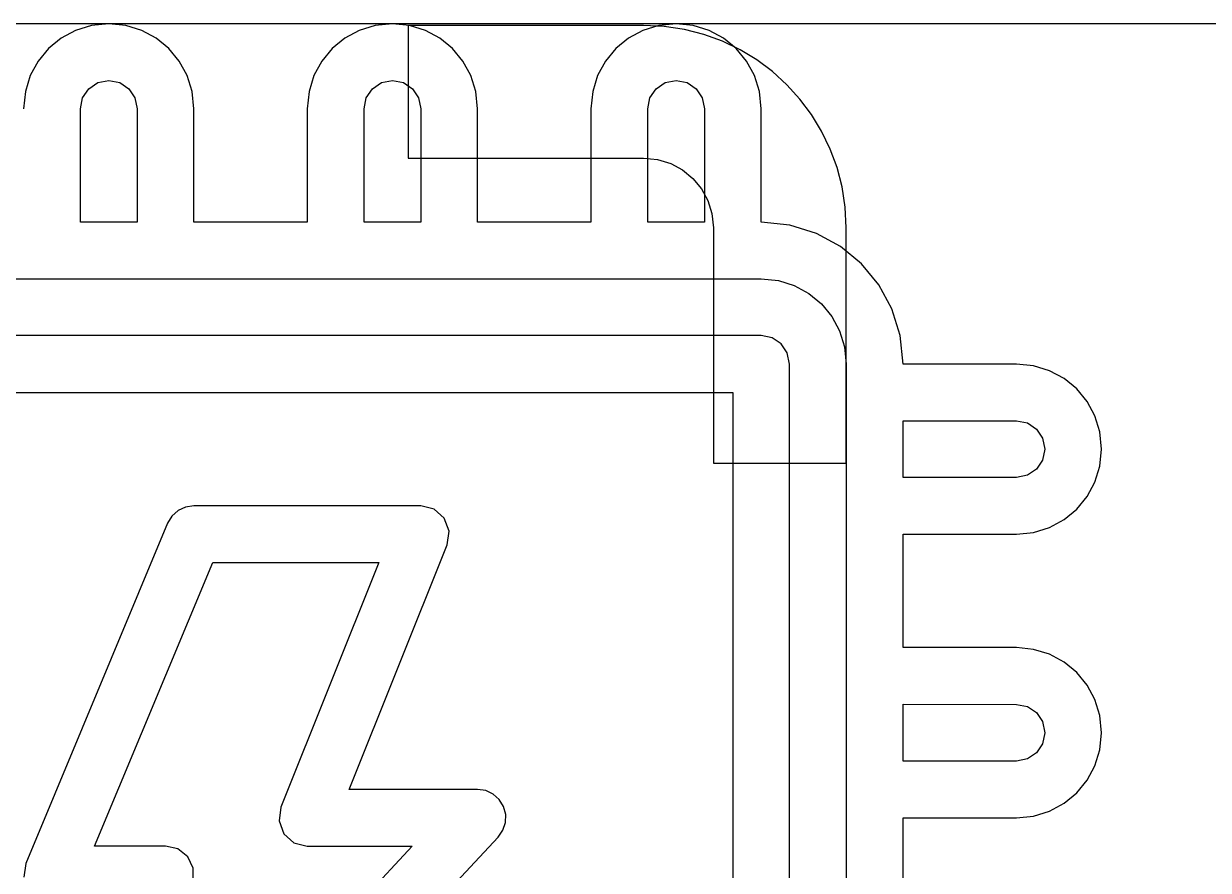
# Model space of a CAD drawing. Extents: x -8 to 237, y -180 to 890.
# Drawn here: x 53 to 153.6, y 152.1 to 224 of the extents above; entities that cross this region are included whole.
import ezdxf

# ---------------------------------------------------------------- set-up
doc = ezdxf.new("R2010")
doc.units = 0

msp = doc.modelspace()

# ---------------------------------------------------------------- linework, layer by layer
at = {"layer": 'Layer 1'}
for p, q in [((172.72, 224), (0, 224)), ((172.72, 224), (0, 224)), ((172.72, 224), (0, 224)), ((172.72, 224), (0, 224)), ((172.72, 224), (0, 224)), ((172.72, 224), (0, 224)), ((57.39533, 223.432093), (56.168083, 222.765947)), ((58.751495, 223.85309), (57.39533, 223.432093)), ((60.20752, 223.99988), (58.751495, 223.85309)), ((61.663545, 223.85309), (60.20752, 223.99988)), ((63.01971, 223.432093), (61.663545, 223.85309)), ((64.246957, 222.765947), (63.01971, 223.432093)), ((81.47823, 223.432093), (80.250983, 222.765947)), ((82.834395, 223.85309), (81.47823, 223.432093)), ((84.29042, 223.99988), (82.834395, 223.85309)), ((85.746445, 223.85309), (84.29042, 223.99988)), ((105.615, 223.859), (85.6281, 223.859)), ((85.6281, 223.859), (85.6281, 212.592)), ((105.615, 223.859), (85.6281, 223.859)), ((85.6281, 223.859), (85.6281, 212.592)), ((87.10261, 223.432093), (85.746445, 223.85309)), ((88.329857, 222.765947), (87.10261, 223.432093)), ((105.560812, 223.432187), (104.333547, 222.766016)), ((106.916984, 223.853203), (105.560812, 223.432187)), ((107.370367, 223.770125), (105.6149, 223.859)), ((105.6149, 223.859), (105.615, 223.859)), ((107.370367, 223.770125), (105.6149, 223.859)), ((105.6149, 223.859), (105.615, 223.859)), ((108.373, 224), (106.916984, 223.853203)), ((109.075704, 223.509301), (107.370367, 223.770125)), ((109.075704, 223.509301), (107.370367, 223.770125)), ((109.829016, 223.853203), (108.373, 224)), ((110.7222, 223.085232), (109.075704, 223.509301)), ((110.7222, 223.085232), (109.075704, 223.509301)), ((111.185187, 223.432187), (109.829016, 223.853203)), ((112.412453, 222.766016), (111.185187, 223.432187)), ((56.168083, 222.765947), (55.098811, 221.883709)), ((65.316229, 221.883709), (64.246957, 222.765947)), ((80.250983, 222.765947), (79.181711, 221.883709)), ((89.399129, 221.883709), (88.329857, 222.765947)), ((104.333547, 222.766016), (103.26425, 221.88375)), ((112.301144, 222.50662), (110.7222, 223.085232)), ((112.301144, 222.50662), (110.7222, 223.085232)), ((113.803828, 221.782171), (112.301144, 222.50662)), ((113.803828, 221.782171), (112.301144, 222.50662)), ((113.48175, 221.88375), (112.412453, 222.766016)), ((55.098811, 221.883709), (54.216573, 220.814437)), ((66.198467, 220.814437), (65.316229, 221.883709)), ((79.181711, 221.883709), (78.299473, 220.814437)), ((90.281367, 220.814437), (89.399129, 221.883709)), ((103.26425, 221.88375), (102.381984, 220.814453)), ((114.364016, 220.814453), (113.48175, 221.88375)), ((115.22154, 220.920585), (113.803828, 221.782171)), ((115.22154, 220.920585), (113.803828, 221.782171)), ((54.216573, 220.814437), (53.550427, 219.58719)), ((66.864613, 219.58719), (66.198467, 220.814437)), ((78.299473, 220.814437), (77.633327, 219.58719)), ((90.947513, 219.58719), (90.281367, 220.814437)), ((102.381984, 220.814453), (101.715812, 219.587187)), ((115.030188, 219.587187), (114.364016, 220.814453)), ((116.54557, 219.930568), (115.22154, 220.920585)), ((116.54557, 219.930568), (115.22154, 220.920585)), ((53.550427, 219.58719), (53.12943, 218.231025)), ((67.28561, 218.231025), (66.864613, 219.58719)), ((77.633327, 219.58719), (77.21233, 218.231025)), ((91.36851, 218.231025), (90.947513, 219.58719)), ((101.715812, 219.587187), (101.294797, 218.231016)), ((115.451203, 218.231016), (115.030188, 219.587187)), ((117.767209, 218.820821), (116.54557, 219.930568)), ((117.767209, 218.820821), (116.54557, 219.930568)), ((57.988335, 217.712421), (58.504409, 218.477891)), ((58.504409, 218.477891), (59.269879, 218.993965)), ((59.269879, 218.993965), (60.2073, 219.1832)), ((60.2073, 219.1832), (61.144721, 218.993926)), ((61.144721, 218.993926), (61.910191, 218.477786)), ((61.910191, 218.477786), (62.426265, 217.712303)), ((82.071135, 217.712421), (82.587209, 218.477891)), ((82.587209, 218.477891), (83.352679, 218.993965)), ((83.352679, 218.993965), (84.2901, 219.1832)), ((84.2901, 219.1832), (85.227521, 218.993926)), ((85.227521, 218.993926), (85.992991, 218.477786)), ((85.992991, 218.477786), (86.509065, 217.712303)), ((106.154274, 217.712421), (106.670414, 218.477891)), ((106.670414, 218.477891), (107.435897, 218.993965)), ((107.435897, 218.993965), (108.3732, 219.1832)), ((108.3732, 219.1832), (109.310503, 218.993926)), ((109.310503, 218.993926), (110.075986, 218.477786)), ((110.075986, 218.477786), (110.592126, 217.712303)), ((118.877746, 217.600049), (117.767209, 218.820821)), ((118.877746, 217.600049), (117.767209, 218.820821)), ((53.12943, 218.231025), (52.98264, 216.775)), ((57.7991, 216.775), (57.988335, 217.712421)), ((62.426265, 217.712303), (62.6155, 216.775)), ((67.4324, 216.775), (67.28561, 218.231025)), ((77.21233, 218.231025), (77.06554, 216.775)), ((81.8819, 216.775), (82.071135, 217.712421)), ((86.509065, 217.712303), (86.6983, 216.775)), ((91.5153, 216.775), (91.36851, 218.231025)), ((101.294797, 218.231016), (101.148, 216.775)), ((105.965, 216.775), (106.154274, 217.712421)), ((110.592126, 217.712303), (110.7814, 216.775)), ((115.598, 216.775), (115.451203, 218.231016)), ((119.868471, 216.276955), (118.877746, 217.600049)), ((119.868471, 216.276955), (118.877746, 217.600049)), ((57.7991, 207.142), (57.7991, 216.775)), ((62.6155, 216.775), (62.6155, 207.142)), ((67.4324, 207.142), (67.4324, 216.775)), ((77.06554, 216.775), (77.0655, 207.142)), ((81.8816, 207.142), (81.8816, 216.775)), ((81.8816, 216.775), (81.8819, 216.775)), ((86.6983, 216.775), (86.6983, 207.142)), ((91.5153, 207.142), (91.5153, 216.775)), ((101.148, 216.775), (101.148, 207.142)), ((105.965, 207.142), (105.965, 216.775)), ((105.965, 216.775), (105.965, 216.775)), ((110.7814, 216.775), (110.781, 207.142)), ((115.598, 207.142), (115.598, 216.775)), ((120.730673, 214.860241), (119.868471, 216.276955)), ((120.730673, 214.860241), (119.868471, 216.276955)), ((121.455644, 213.358611), (120.730673, 214.860241)), ((121.455644, 213.358611), (120.730673, 214.860241)), ((122.034672, 211.780769), (121.455644, 213.358611)), ((122.034672, 211.780769), (121.455644, 213.358611)), ((85.6281, 212.592), (105.615, 212.592)), ((85.6281, 212.592), (105.615, 212.592)), ((105.615, 212.592), (106.807996, 212.471614)), ((105.615, 212.592), (106.807996, 212.471614)), ((106.807996, 212.471614), (107.919872, 212.126435)), ((106.807996, 212.471614), (107.919872, 212.126435)), ((107.919872, 212.126435), (108.926603, 211.580431)), ((107.919872, 212.126435), (108.926603, 211.580431)), ((108.926603, 211.580431), (109.804164, 210.85757)), ((108.926603, 211.580431), (109.804164, 210.85757)), ((122.459047, 210.135418), (122.034672, 211.780769)), ((122.459047, 210.135418), (122.034672, 211.780769)), ((109.804164, 210.85757), (110.528531, 209.981819)), ((109.804164, 210.85757), (110.528531, 209.981819)), ((110.528531, 209.981819), (111.075681, 208.977147)), ((110.528531, 209.981819), (111.075681, 208.977147)), ((122.72006, 208.43126), (122.459047, 210.135418)), ((122.72006, 208.43126), (122.459047, 210.135418)), ((111.075681, 208.977147), (111.421589, 207.867521)), ((111.075681, 208.977147), (111.421589, 207.867521)), ((122.809, 206.677), (122.72006, 208.43126)), ((122.809, 206.677), (122.72006, 208.43126)), ((111.421589, 207.867521), (111.54223, 206.67691)), ((111.421589, 207.867521), (111.54223, 206.67691)), ((62.6155, 207.142), (57.7991, 207.142)), ((77.0655, 207.142), (67.4324, 207.142)), ((86.6983, 207.142), (81.8816, 207.142)), ((101.148, 207.142), (91.5153, 207.142)), ((110.781, 207.142), (105.965, 207.142)), ((111.54223, 206.67691), (111.542, 186.678)), ((111.54223, 206.67691), (111.542, 186.678)), ((118.023518, 206.894904), (115.598, 207.142)), ((120.282641, 206.191797), (118.023518, 206.894904)), ((122.3271, 205.080947), (120.282641, 206.191797)), ((122.809, 186.678), (122.809, 206.677)), ((122.809, 186.678), (122.809, 206.677)), ((124.108625, 203.610625), (122.3271, 205.080947)), ((125.578947, 201.8291), (124.108625, 203.610625)), ((28.89948, 202.32488), (115.598, 202.325)), ((115.598, 202.325), (117.054025, 202.17821)), ((117.054025, 202.17821), (118.41019, 201.757213)), ((118.41019, 201.757213), (119.637437, 201.091067)), ((126.689797, 199.784641), (125.578947, 201.8291)), ((119.637437, 201.091067), (120.706709, 200.208829)), ((120.706709, 200.208829), (121.588947, 199.139557)), ((121.588947, 199.139557), (122.255093, 197.91231)), ((127.392904, 197.525518), (126.689797, 199.784641)), ((115.5978, 197.5082), (28.8995, 197.509)), ((116.535103, 197.318965), (115.5978, 197.5082)), ((117.300586, 196.802891), (116.535103, 197.318965)), ((122.255093, 197.91231), (122.67609, 196.556145)), ((127.64, 195.1), (127.392904, 197.525518)), ((117.816726, 196.037421), (117.300586, 196.802891)), ((122.67609, 196.556145), (122.82288, 195.10012)), ((118.006, 195.1), (117.816726, 196.037421)), ((118.0062, 108.4022), (118.006, 195.1)), ((122.82288, 195.10012), (122.823, 108.402)), ((137.273, 195.10076), (127.64, 195.1)), ((138.729105, 194.95397), (137.273, 195.10076)), ((140.085308, 194.532973), (138.729105, 194.95397)), ((141.31256, 193.866827), (140.085308, 194.532973)), ((142.381814, 192.984589), (141.31256, 193.866827)), ((31.3077, 192.6926), (113.19, 192.692)), ((113.19, 192.692), (113.19, 110.81)), ((143.264021, 191.915317), (142.381814, 192.984589)), ((143.930133, 190.68807), (143.264021, 191.915317)), ((127.64, 185.467), (127.64, 190.284)), ((127.64, 190.284), (137.273, 190.284)), ((137.273, 190.284), (137.273, 190.2837)), ((137.273, 190.2837), (138.210421, 190.094426)), ((138.210421, 190.094426), (138.975891, 189.578286)), ((144.351102, 189.331905), (143.930133, 190.68807)), ((138.975891, 189.578286), (139.491965, 188.812803)), ((144.49788, 187.87588), (144.351102, 189.331905)), ((139.491965, 188.812803), (139.6812, 187.8755)), ((139.6812, 187.8755), (139.491965, 186.938079)), ((144.35109, 186.419855), (144.49788, 187.87588)), ((111.542, 186.678), (122.809, 186.678)), ((111.542, 186.678), (122.809, 186.678)), ((138.975891, 186.172609), (138.210421, 185.656535)), ((139.491965, 186.938079), (138.975891, 186.172609)), ((143.930093, 185.06369), (144.35109, 186.419855)), ((137.273, 185.4673), (127.64, 185.467)), ((138.210421, 185.656535), (137.273, 185.4673)), ((143.263947, 183.836443), (143.930093, 185.06369)), ((67.4321, 183.059), (66.727366, 182.953705)), ((86.69864, 183.05915), (67.4321, 183.059)), ((87.82823, 182.77862), (86.69864, 183.05915)), ((142.381709, 182.767171), (143.263947, 183.836443)), ((65.577824, 182.187702), (65.20932, 181.5779)), ((66.096556, 182.654787), (65.577824, 182.187702)), ((66.727366, 182.953705), (66.096556, 182.654787)), ((88.69451, 182.0011), (87.82823, 182.77862)), ((141.312437, 181.884933), (142.381709, 182.767171)), ((65.20932, 181.5779), (53.16772, 152.6784)), ((89.094877, 180.907953), (88.69451, 182.0011)), ((138.729025, 180.79779), (140.08519, 181.218787)), ((140.08519, 181.218787), (141.312437, 181.884933)), ((88.93581, 179.7549), (89.094877, 180.907953)), ((127.64, 171.017), (127.64, 180.651)), ((127.64, 180.651), (137.273, 180.651)), ((137.273, 180.651), (138.729025, 180.79779)), ((80.6224, 158.976), (88.93581, 179.7549)), ((59.0033, 154.159), (69.0385, 178.2418)), ((69.0385, 178.2418), (83.1415, 178.242)), ((83.1415, 178.242), (74.82809, 157.4631)), ((137.273, 171.01776), (127.64, 171.017)), ((138.729105, 170.87097), (137.273, 171.01776)), ((140.085308, 170.449973), (138.729105, 170.87097)), ((141.31256, 169.783827), (140.085308, 170.449973)), ((142.381814, 168.901589), (141.31256, 169.783827)), ((143.264021, 167.832317), (142.381814, 168.901589)), ((143.930133, 166.60507), (143.264021, 167.832317)), ((127.64, 161.385), (127.64, 166.201)), ((127.64, 166.201), (137.273, 166.2009)), ((137.273, 166.2009), (138.210421, 166.011665)), ((138.210421, 166.011665), (138.975891, 165.495591)), ((144.351102, 165.248905), (143.930133, 166.60507)), ((138.975891, 165.495591), (139.491965, 164.730121)), ((144.49788, 163.79288), (144.351102, 165.248905)), ((139.491965, 164.730121), (139.6812, 163.7927)), ((139.6812, 163.7927), (139.491965, 162.855279)), ((144.35109, 162.336855), (144.49788, 163.79288)), ((138.975891, 162.089809), (138.210421, 161.573735)), ((139.491965, 162.855279), (138.975891, 162.089809)), ((143.930093, 160.98069), (144.35109, 162.336855)), ((137.273, 161.3845), (127.64, 161.385)), ((138.210421, 161.573735), (137.273, 161.3845)), ((143.263947, 159.753443), (143.930093, 160.98069)), ((91.5153, 158.976), (80.6224, 158.976)), ((92.2108, 158.873229), (91.515232, 158.976027)), ((91.515232, 158.976027), (91.5153, 158.976)), ((142.381709, 158.684171), (143.263947, 159.753443)), ((92.835251, 158.581413), (92.2108, 158.873229)), ((93.351647, 158.124813), (92.835251, 158.581413)), ((93.723052, 157.527667), (93.351647, 158.124813)), ((141.312437, 157.801933), (142.381709, 158.684171)), ((74.82809, 157.4631), (74.669023, 156.310047)), ((93.906324, 156.848752), (93.723052, 157.527667)), ((138.729025, 156.71479), (140.08519, 157.135787)), ((140.08519, 157.135787), (141.312437, 157.801933)), ((74.669023, 156.310047), (75.06939, 155.2169)), ((93.675228, 155.504042), (93.887905, 156.159702)), ((93.887905, 156.159702), (93.906324, 156.848752)), ((127.64, 146.934), (127.64, 156.568)), ((127.64, 156.568), (137.273, 156.568)), ((137.273, 156.568), (138.729025, 156.71479)), ((59.55953, 118.800897), (93.27573, 154.925297)), ((75.06939, 155.2169), (75.93567, 154.43938)), ((93.27573, 154.925297), (93.675228, 155.504042)), ((65.02391, 154.159063), (59.0033, 154.159)), ((85.9758, 154.159), (62.1653, 128.651)), ((66.070742, 153.920515), (65.02391, 154.159063)), ((66.90972, 153.25059), (66.070742, 153.920515)), ((75.93567, 154.43938), (77.06526, 154.15885)), ((77.06526, 154.15885), (85.9758, 154.159)), ((67.374223, 152.282607), (66.90972, 153.25059)), ((53.16772, 152.6784), (52.993236, 151.51956)), ((67.372, 151.209), (67.374223, 152.282607))]:
    msp.add_line(p, q, dxfattribs=at)

doc.saveas('drawing.dxf')
